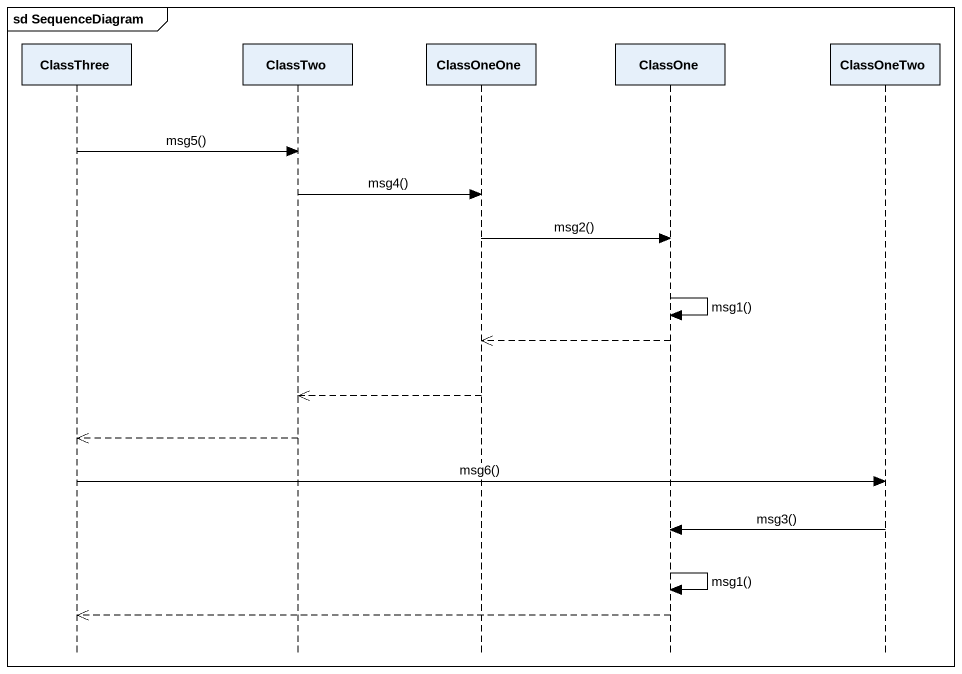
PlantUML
@startuml
mainframe sd SequenceDiagram
hide footbox
participant ClassThree
participant ClassTwo
participant ClassOneOne
participant ClassOne
participant ClassOneTwo

ClassThree -> ClassTwo : msg5()
ClassTwo -> ClassOneOne : msg4()
ClassOneOne -> ClassOne : msg2()
ClassOne -> ClassOne : msg1()
ClassOne -->> ClassOneOne
ClassOneOne -->> ClassTwo
ClassTwo -->> ClassThree
ClassThree -> ClassOneTwo : msg6()
ClassOneTwo -> ClassOne : msg3()
ClassOne -> ClassOne : msg1()
ClassOne -->> ClassThree
@enduml
